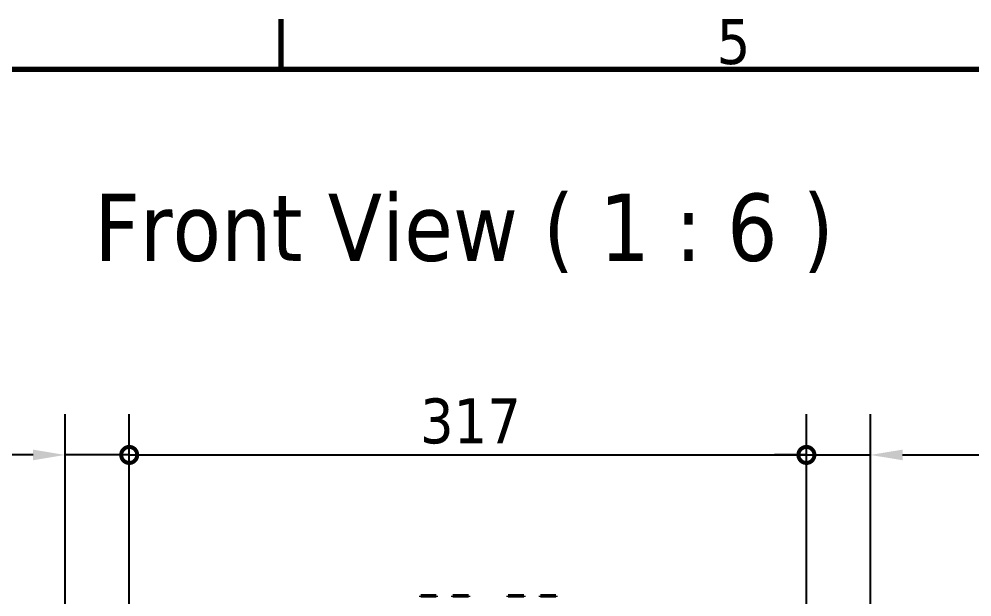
# Model space of a CAD drawing. Header units: millimetres. Extents: x -1492 to 2520, y -1551 to 1782.
# Drawn here: x 297.3 to 743.3, y 1474.9 to 1745.4 of the extents above; entities that cross this region are included whole.
import ezdxf

# ---------------------------------------------------------------- set-up
doc = ezdxf.new("R2010")
doc.units = ezdxf.units.MM
doc.header["$LTSCALE"] = 6
for name, color, linetype, lineweight in [('Border (ISO)', 7, 'Continuous', 70), ('Dimension (ISO)', 7, 'Continuous', 25), ('Symbol (ISO)', 7, 'Continuous', 25), ('Visible (ISO)', 7, 'Continuous', 50)]:
    doc.layers.add(name, color=color, linetype=linetype, lineweight=lineweight)
doc.styles.add('Label Text (ISO)', font='tahoma.ttf')
doc.styles.add('Note Text (ISO)', font='tahoma.ttf')
doc.dimstyles.new('Default (ISO)', dxfattribs={"dimscale": 6, "dimtxt": 3.5, "dimasz": 2.5, "dimexe": 3.175, "dimexo": 0, "dimgap": 0.762, "dimtad": 1, "dimrnd": 1e-08, "dimzin": 0, "dimtxsty": 'Note Text (ISO)', "dimcen": 0.09, "dimdle": 10, "dimclrd": 256, "dimclre": 256, "dimclrt": 256, "dimazin": 0, "dimtfac": 1.001486, "dimtmove": 0, "dimatfit": 3, "dimfxl": 1, "dimtolj": 1, "dimtzin": 0, "dimlwd": -1, "dimlwe": -1, "dimarcsym": 0})

# ---------------------------------------------------------------- blocks, each defined once
blk = doc.blocks.new('Borders Default Border')
at = {"layer": 'Border (ISO)'}
blk.add_line((70, 287), (70, 290.9), dxfattribs=at)
at = {"layer": 'Border (ISO)', "flags": 128}
blk.add_lwpolyline([(10, 10), (10, 287), (410, 287), (410, 10), (10, 10)], dxfattribs=at)
at = {"layer": 'Border (ISO)', "insert": (103.975, 287.326), "char_height": 3.5, "attachment_point": 7, "style": 'Note Text (ISO)'}
blk.add_mtext('5', dxfattribs=at)
blk = doc.blocks.new('_DotSmall')
at = {"color": 0, "linetype": 'ByBlock', "const_width": 0.5}
blk.add_lwpolyline([(-0.0625, 0, 1), (0.0625, 0, 1)], format="xyb", close=True, dxfattribs=at)
blk = doc.blocks.new('*D13')
at = {"layer": 'Defpoints', "color": 0, "transparency": 16777216}
for p in [(348.83, 1541.34), (318.83, 1459.36), (348.83, 1459.36)]:
    blk.add_point(p, dxfattribs=at)
at = {"layer": 'Dimension (ISO)', "transparency": 16777216}
for p, q in [((318.83, 1459.36), (318.83, 1560.39)), ((348.83, 1459.36), (348.83, 1560.39)), ((303.83, 1541.34), (244.91, 1541.34)), ((348.83, 1541.34), (318.83, 1541.34)), ((348.83, 1541.34), (378.83, 1541.34))]:
    blk.add_line(p, q, dxfattribs=at)
blk.add_solid([(303.83, 1543.84), (303.83, 1538.84), (318.83, 1541.34)], dxfattribs=at)
at = {"layer": 'Dimension (ISO)', "transparency": 16777216, "xscale": 15, "yscale": 15, "zscale": 15, "rotation": 180}
blk.add_blockref('_DotSmall', (348.83, 1541.34), dxfattribs=at)
at = {"layer": 'Dimension (ISO)', "transparency": 16777216, "insert": (249.48, 1567.78), "char_height": 21, "attachment_point": 1, "style": 'Note Text (ISO)'}
blk.add_mtext('\\A1;30', dxfattribs=at)
blk = doc.blocks.new('*D14')
at = {"layer": 'Defpoints', "color": 0, "transparency": 16777216}
for p in [(665.83, 1541.34), (348.83, 1459.36), (665.83, 1459.36)]:
    blk.add_point(p, dxfattribs=at)
at = {"layer": 'Dimension (ISO)', "transparency": 16777216}
for p, q in [((348.83, 1459.36), (348.83, 1560.39)), ((665.83, 1459.36), (665.83, 1560.39)), ((348.83, 1541.34), (665.83, 1541.34))]:
    blk.add_line(p, q, dxfattribs=at)
at = {"layer": 'Dimension (ISO)', "transparency": 16777216, "xscale": 15, "yscale": 15, "zscale": 15, "rotation": 180}
blk.add_blockref('_DotSmall', (348.83, 1541.34), dxfattribs=at)
at = {"layer": 'Dimension (ISO)', "transparency": 16777216, "xscale": 15, "yscale": 15, "zscale": 15}
blk.add_blockref('_DotSmall', (665.83, 1541.34), dxfattribs=at)
at = {"layer": 'Dimension (ISO)', "transparency": 16777216, "insert": (484.95, 1567.78), "char_height": 21, "attachment_point": 1, "style": 'Note Text (ISO)'}
blk.add_mtext('\\A1;317', dxfattribs=at)
blk = doc.blocks.new('*D15')
at = {"layer": 'Defpoints', "color": 0, "transparency": 16777216}
for p in [(695.83, 1541.34), (665.83, 1459.36), (695.83, 1459.36)]:
    blk.add_point(p, dxfattribs=at)
at = {"layer": 'Dimension (ISO)', "transparency": 16777216}
for p, q in [((665.83, 1459.36), (665.83, 1560.39)), ((695.83, 1459.36), (695.83, 1560.39)), ((665.83, 1541.34), (650.83, 1541.34)), ((665.83, 1541.34), (695.83, 1541.34)), ((710.83, 1541.34), (783.06, 1541.34))]:
    blk.add_line(p, q, dxfattribs=at)
blk.add_solid([(710.83, 1543.84), (710.83, 1538.84), (695.83, 1541.34)], dxfattribs=at)
at = {"layer": 'Dimension (ISO)', "transparency": 16777216, "xscale": 15, "yscale": 15, "zscale": 15}
blk.add_blockref('_DotSmall', (665.83, 1541.34), dxfattribs=at)
at = {"layer": 'Dimension (ISO)', "transparency": 16777216, "insert": (749.49, 1567.78), "char_height": 21, "attachment_point": 1, "style": 'Note Text (ISO)'}
blk.add_mtext('\\A1;30', dxfattribs=at)

msp = doc.modelspace()

# ---------------------------------------------------------------- linework, layer by layer
at = {"layer": 'Visible (ISO)'}
for p, q in [((485.28, 1475.31), (492.58, 1475.31)), ((485.28, 1475.31), (485.28, 1474.86)), ((492.58, 1475.31), (492.58, 1474.86)), ((500.28, 1475.31), (507.58, 1475.31)), ((500.28, 1475.31), (500.28, 1474.86)), ((507.58, 1475.31), (507.58, 1474.86)), ((526.28, 1475.31), (533.58, 1475.31)), ((526.28, 1475.31), (526.28, 1474.86)), ((533.58, 1475.31), (533.58, 1474.86)), ((541.28, 1475.31), (548.58, 1475.31)), ((541.28, 1475.31), (541.28, 1474.86)), ((548.58, 1475.31), (548.58, 1474.86))]:
    msp.add_line(p, q, dxfattribs=at)

# ---------------------------------------------------------------- block references
at = {"xscale": 6, "yscale": 6, "zscale": 6}
msp.add_blockref('Borders Default Border', (0, 0), dxfattribs=at)

# ---------------------------------------------------------------- texts
at = {"layer": 'Symbol (ISO)', "insert": (332.45, 1626.51), "char_height": 31.5, "attachment_point": 7, "style": 'Label Text (ISO)'}
msp.add_mtext('Front View ( 1 : 6 )', dxfattribs=at)

# ---------------------------------------------------------------- dimensions: what is measured, and where the dimension line sits
at = {"layer": 'Dimension (ISO)'}
for base, p1, p2, override, picture, middle in [((348.83, 1541.34), (318.83, 1459.36), (348.83, 1459.36), {"dimgap": 0.762, "dimdec": 0, "dimblk2": 'DotSmall', "dimsah": 1, "dimdle": 0, "dimtol": 0, "dimlim": 0, "dimtp": 0, "dimtm": 0, "dimtdec": 2, "dimtofl": 1, "dimatfit": 1}, '*D13', (263.98, 1541.34)), ((665.83, 1541.34), (348.83, 1459.36), (665.83, 1459.36), {"dimgap": 0.762, "dimdec": 0, "dimblk1": 'DotSmall', "dimblk2": 'DotSmall', "dimsah": 1, "dimdle": 0, "dimtol": 0, "dimlim": 0, "dimtp": 0, "dimtm": 0, "dimtdec": 2, "dimtofl": 0, "dimatfit": 1}, '*D14', (507.39, 1541.34)), ((695.83, 1541.34), (665.83, 1459.36), (695.83, 1459.36), {"dimgap": 0.762, "dimdec": 0, "dimblk1": 'DotSmall', "dimsah": 1, "dimdle": 0, "dimtol": 0, "dimlim": 0, "dimtp": 0, "dimtm": 0, "dimtdec": 2, "dimtofl": 1, "dimatfit": 1}, '*D15', (763.99, 1541.34))]:
    dim = msp.add_linear_dim(base=base, p1=p1, p2=p2, angle=180, dimstyle='Default (ISO)', override=override, dxfattribs=at)
    dim.commit()
    dim.dimension.update_dxf_attribs({"geometry": picture, "text_midpoint": middle, "dimtype": 160})

doc.saveas('drawing.dxf')
